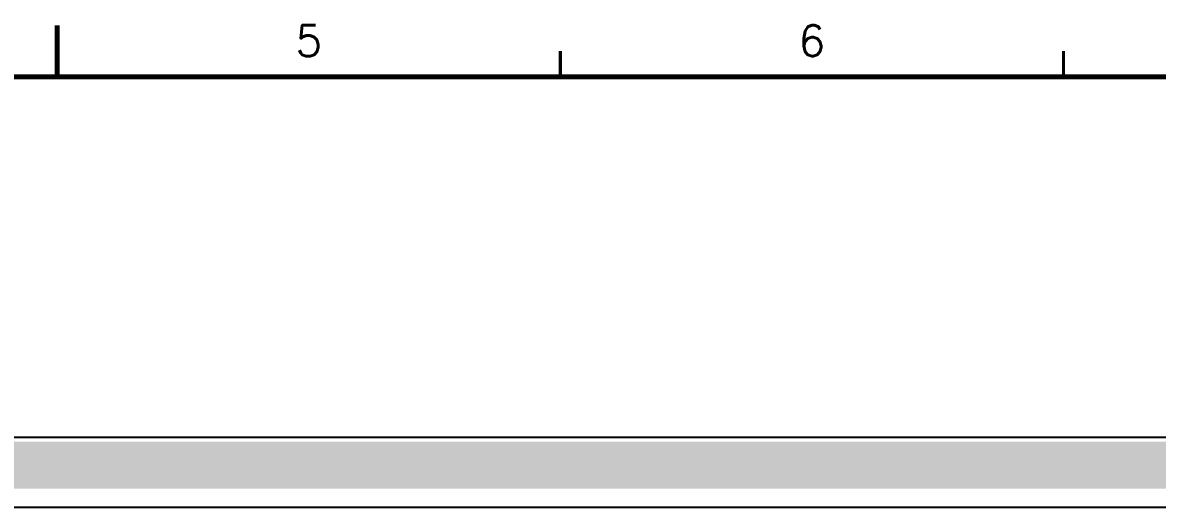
# Model space of a CAD drawing. Extents: x 295 to 953, y 10 to 290.
# Drawn here: x 683.6 to 793.6, y 243.2 to 290.2 of the extents above; entities that cross this region are included whole.
import ezdxf
from ezdxf.enums import TextEntityAlignment as Align

# ---------------------------------------------------------------- set-up
doc = ezdxf.new("R2010")
doc.units = 0
doc.header["$LTSCALE"] = 5
doc.header["$MEASUREMENT"] = 0
doc.layers.get('0').update_dxf_attribs({"linetype": 'CONTINUOUS', "lineweight": 25})
for name, color, linetype in [('19_SOLD_GBR', 4, 'CONTINUOUS'), ('문자', 4, 'CONTINUOUS'), ('테두리', 3, 'CONTINUOUS')]:
    doc.layers.add(name, color=color, linetype=linetype)
doc.styles.get("Standard").update_dxf_attribs({"font": 'simplex.shx'})

# ---------------------------------------------------------------- blocks, each defined once
blk = doc.blocks.new('C')
at = {"layer": '테두리'}
for points, const_width in [([(210, 290), (210, 285)], 0.5), ([(258.75, 287.5), (258.75, 285)], 0.3), ([(307.5, 287.5), (307.5, 285)], 0.3), ([(15, 285), (15, 15), (405, 15), (405, 285), (15, 285)], 0.5)]:
    blk.add_lwpolyline(points, dxfattribs=dict(at, const_width=const_width))
at = {"layer": '문자'}
for s, p in [('5', (234.38, 288.5)), ('6', (283.12, 288.5))]:
    blk.add_text(s, height=3, dxfattribs=at).set_placement(p, align=Align.MIDDLE)

msp = doc.modelspace()

# ---------------------------------------------------------------- linework, layer by layer
at = {"layer": '19_SOLD_GBR', "color": 7}
for p, q in [((868.48, 250), (508.78, 250)), ((521.63, 243.24), (855.11, 243.24))]:
    msp.add_line(p, q, dxfattribs=at)
for points in [[(868.07, 249.18), (867.65, 249.59), (508.53, 249.18), (508.94, 249.59)], [(867.65, 249.59), (867.65, 249.59), (508.94, 249.59), (867.65, 249.59)], [(868.07, 246.53), (868.07, 249.18), (505.89, 246.53), (508.53, 249.18)], [(868.07, 245.05), (868.07, 246.53), (505.89, 245.05), (505.89, 246.53)], [(868.07, 245.05), (868.07, 245.05), (856.93, 245.05), (505.89, 245.05)]]:
    msp.add_solid(points, dxfattribs=at)

# ---------------------------------------------------------------- block references
msp.add_blockref('C', (476.98, 0))

doc.saveas('drawing.dxf')
